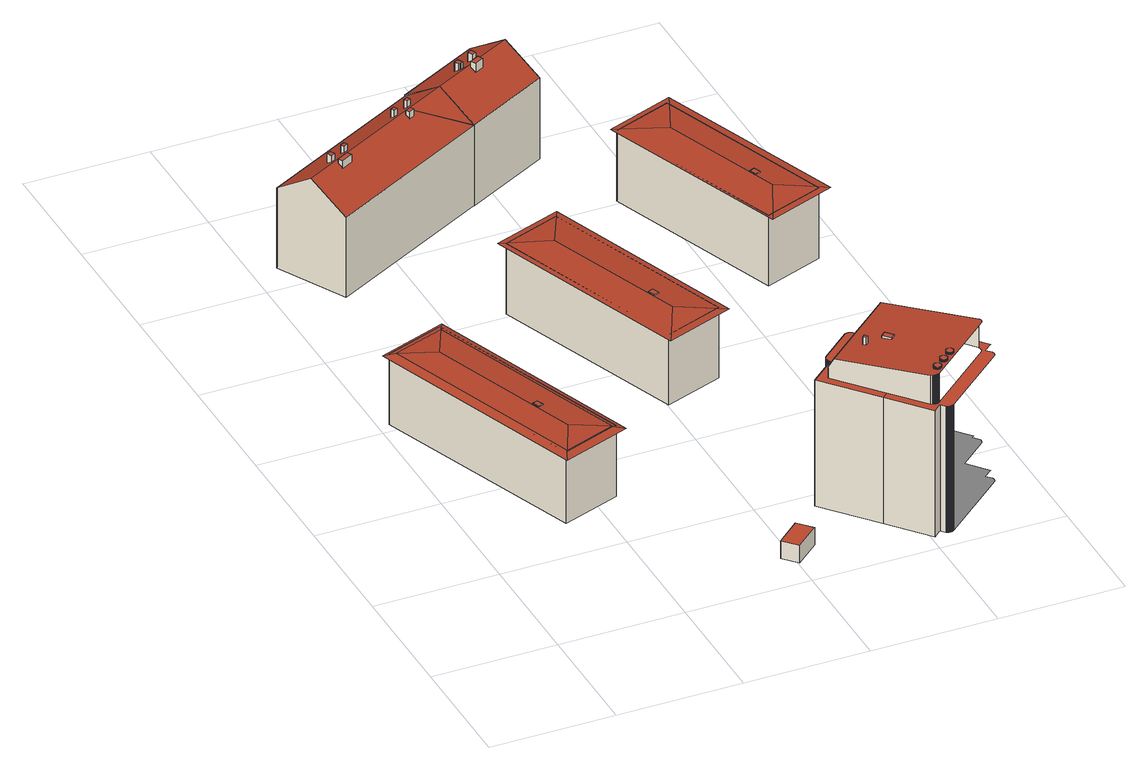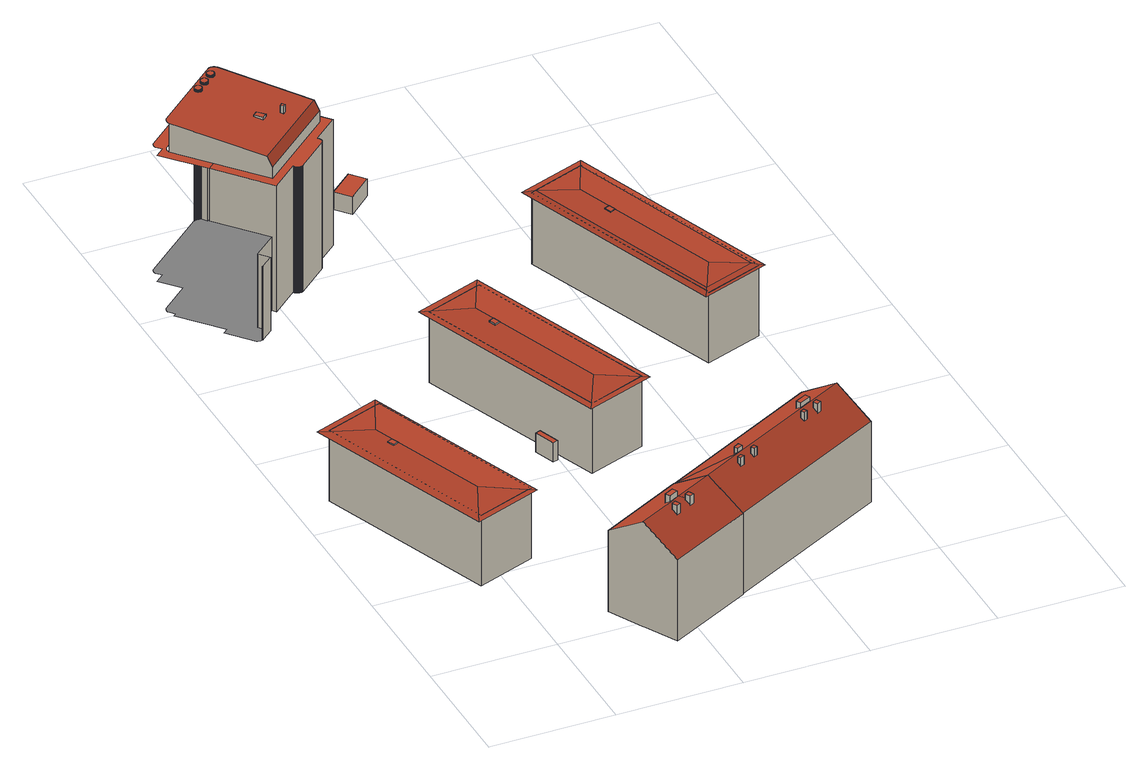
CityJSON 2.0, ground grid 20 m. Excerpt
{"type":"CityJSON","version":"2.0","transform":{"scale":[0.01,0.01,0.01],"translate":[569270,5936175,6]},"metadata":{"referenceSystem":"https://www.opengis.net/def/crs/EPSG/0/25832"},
"CityObjects":{
"building1":{"type":"Building","attributes":{"Grundfläche 2D":"360.057326","Grundhöhe NN":"7.318"},"children":["building1-1"],"geometry":[{"type":"Solid","lod":"3","boundaries":[[[[0,1,2,3,4,5]],[[6,7,8,3,2,1]],[[9,0,5,4,10,11]],[[9,11,10,8,7,6]],[[12,13,9,6]],[[13,12,1,0]],[[6,1,12]],[[13,0,9]],[[14,15,16,11,5,17]],[[15,18,19,7,16]],[[18,20,21,19]],[[20,14,17,2,21]],[[18,15,14,20]],[[2,17,5,4,3]],[[7,19,21,2,3,8]],[[5,11,10,4]],[[11,16,7,8,10]]]],"semantics":{"surfaces":[{"type":"RoofSurface"},{"type":"WallSurface"},{"type":"GroundSurface"}],"values":[[0,0,0,0,0,0,0,0,1,1,1,1,2,0,0,0,0]]}}]},
"building1-1":{"type":"BuildingInstallation","parents":["building1"],"geometry":[{"type":"MultiSurface","lod":"3","boundaries":[[[22,23,24,25]],[[26,27,25,24]],[[22,25,27,28]],[[23,22,28,29]],[[29,26,24,23]]],"semantics":{"surfaces":[{"type":"RoofSurface"},{"type":"WallSurface"}],"values":[0,1,1,1,1]}}]},
"building2":{"type":"Building","attributes":{"Grundfläche 2D":"15.486741","Grundhöhe NN":"7.815"},"geometry":[{"type":"Solid","lod":"3","boundaries":[[[[30,31,32,33]],[[34,35,33,32]],[[35,36,30,33]],[[36,37,31,30]],[[37,34,32,31]],[[37,36,35,34]]]],"semantics":{"surfaces":[{"type":"RoofSurface"},{"type":"WallSurface"},{"type":"GroundSurface"}],"values":[[0,1,1,1,1,2]]}}]},
"building3":{"type":"Building","attributes":{"Grundfläche 2D":"374.517508","Grundhöhe NN":"6.483"},"children":["building3-1","building3-2","building3-3","building3-4","building3-5","building3-6"],"geometry":[{"type":"Solid","lod":"3","boundaries":[[[[38,39,40]],[[41,39,38]],[[42,43,44,39,41]],[[45,40,39,44]],[[46,42,41,38,40,47,48]],[[43,42,46,49]],[[45,44,43,49,50]],[[40,45,50,47]],[[46,48,47,50,49]]]],"semantics":{"surfaces":[{"type":"RoofSurface"},{"type":"WallSurface"},{"type":"GroundSurface"}],"values":[[0,0,0,0,1,1,1,1,2]]}}]},
"building3-1":{"type":"BuildingInstallation","parents":["building3"],"geometry":[{"type":"MultiSurface","lod":"3","boundaries":[[[51,52,53,54]],[[54,53,55,56]],[[51,54,56,57]],[[52,51,57,58]],[[53,52,58,55]]],"semantics":{"surfaces":[{"type":"RoofSurface"},{"type":"WallSurface"}],"values":[0,1,1,1,1]}}]},
"building3-2":{"type":"BuildingInstallation","parents":["building3"],"geometry":[{"type":"MultiSurface","lod":"3","boundaries":[[[59,60,61,62]],[[62,61,63,64]],[[59,62,64,65]],[[60,59,65,66]],[[61,60,66,63]]],"semantics":{"surfaces":[{"type":"RoofSurface"},{"type":"WallSurface"}],"values":[0,1,1,1,1]}}]},
"building3-3":{"type":"BuildingInstallation","parents":["building3"],"geometry":[{"type":"MultiSurface","lod":"3","boundaries":[[[67,68,69,70]],[[70,69,71,72]],[[67,70,72,73]],[[68,67,73,74]],[[69,68,74,71]]],"semantics":{"surfaces":[{"type":"RoofSurface"},{"type":"WallSurface"}],"values":[0,1,1,1,1]}}]},
"building3-4":{"type":"BuildingInstallation","parents":["building3"],"geometry":[{"type":"MultiSurface","lod":"3","boundaries":[[[75,76,77,78]],[[79,80,78,77]],[[75,78,80,81]],[[76,75,81,82]],[[82,79,77,76]]],"semantics":{"surfaces":[{"type":"RoofSurface"},{"type":"WallSurface"}],"values":[0,1,1,1,1]}}]},
"building3-5":{"type":"BuildingInstallation","parents":["building3"],"geometry":[{"type":"MultiSurface","lod":"3","boundaries":[[[83,84,85,86]],[[86,85,87,88]],[[83,86,88,89]],[[84,83,89,90]],[[85,84,90,87]]],"semantics":{"surfaces":[{"type":"RoofSurface"},{"type":"WallSurface"}],"values":[0,1,1,1,1]}}]},
"building3-6":{"type":"BuildingInstallation","parents":["building3"],"geometry":[{"type":"MultiSurface","lod":"3","boundaries":[[[91,92,93,94]],[[94,93,95,96]],[[96,97,91,94]],[[92,91,97,98]],[[98,95,93,92]]],"semantics":{"surfaces":[{"type":"RoofSurface"},{"type":"WallSurface"}],"values":[0,1,1,1,1]}}]},
"building4":{"type":"Building","attributes":{"Grundfläche 2D":"500.309549","Grundhöhe NN":"8.068"},"children":["building4-1","building4-2","building4-3","building4-4","building4-5"],"geometry":[{"type":"MultiSurface","lod":"3","boundaries":[[[99,100,101,102]],[[103,99,102,104]],[[105,106,107,108]],[[109,105,108,110]],[[106,111,112,107]],[[113,109,110,114]],[[111,115,116,112]],[[117,113,114,118]],[[115,119,120,116]],[[121,117,118,122]],[[119,123,124,120]],[[125,121,122,126]],[[123,127,128,124]],[[129,125,126,130]],[[127,131,132,128]],[[133,129,130,134]],[[135,136,137,138,139,140]],[[131,141,142,132]],[[143,133,134,144]],[[141,145,146,142]],[[100,143,144,101]],[[145,147,148,146]],[[147,149,150,148]],[[149,151,152,150]],[[151,153,154,152]],[[153,155,156,154]],[[157,103,104,158]],[[155,159,160,156]],[[161,162,139,138]],[[163,161,138,137]],[[136,135,164,165]],[[165,164,166,167]],[[167,166,168,169]],[[169,168,170,171]],[[169,172,167]],[[171,173,169]],[[173,174,169]],[[171,170,175,173]],[[174,172,169]],[[173,175,176,174]],[[172,177,178,167]],[[179,180,181,157,158,182]],[[174,176,183,172]],[[184,185,186,187,188,189,190,191,192,193,194,195,196,197,198,199,200,201,202,203,204,205,206,159,155,153,151,149,147,145,141,131,127,123,119,115,111,106,105,109,113,117,121,125,129,133,143,100,99,103,140,139,162,207,208,209,210,211]],[[172,183,212,177]],[[177,212,213,178]],[[178,213,214,215]],[[215,216,217,178]],[[215,214,218,216]],[[216,218,219,217]],[[217,219,220,221]],[[221,222,217]],[[222,223,217]],[[221,220,224,222]],[[225,223,222,224,226,227]],[[225,228,223]],[[225,227,229,228]],[[228,229,230,231]],[[231,230,232,233]],[[233,234,231]],[[235,180,179,236]],[[233,232,237,234]],[[238,235,236,239]],[[240,238,239,241]],[[242,240,241,243]],[[244,242,243,245]],[[246,244,245,247]],[[248,246,247,249]],[[250,248,249,251]],[[252,250,251,253]],[[254,252,253,255]],[[256,254,255,257]],[[258,256,257,259]],[[260,258,259,261]],[[262,260,261,263]],[[264,262,263,265]],[[266,264,265,267]],[[268,266,267,269]],[[270,268,269,271]],[[272,270,271,273]],[[159,206,274,160]],[[206,205,275,274]],[[205,204,276,275]],[[204,203,277,276]],[[203,202,278,277]],[[202,201,279,278]],[[201,200,280,279]],[[200,199,281,280]],[[199,198,282,281]],[[198,197,283,282]],[[197,196,284,283]],[[196,195,285,284]],[[195,194,286,285]],[[194,193,287,286]],[[193,192,288,287]],[[192,191,289,288]],[[191,190,290,289]],[[190,189,291,290]],[[189,188,292,291]],[[188,187,293,292]],[[187,186,294,293]],[[186,185,295,294]],[[185,184,296,295]],[[184,211,297,296]],[[211,210,298,297]],[[210,209,299,298]],[[231,234,300,301,302,303,304,305,306,307,308,163,137,136,165,167,178,217,223,228]],[[309,310,311,312,313,314,315,316,317,318,319,320,321,322,323,324,325,326,327,328,329,330,331,332,333,334,335,336,337,273,271,269,267,265,263,261,259,257,255,253,251,249,247,245,243,241,239,236,179,182,158,104,102,101,144,134,130,126,122,118,114,110,108,107,112,116,120,124,128,132,142,146,148,150,152,154,156,160,274,275,276,277,278,279,280,281,282,283,284,285,286,287,288,289,290,291,292,293,294,295,296,297,298,299,338,339,340,341,342,343,344,345,346,347,348,349,350,351,352,353,354,355,356,357,358,359,360,361,362,363,364,365,366]],[[367,368,369,370,371,372,373,374,375,376,377,378,379,208,207,380,381,382,383,384,385,386,387,388,389,390,391,392,393,394,395,396,397,398,399,237,232,230,229,227,226,224,220,219,218,214,213,212,183,176,175,170,168,166,164,135,140,103,157,181,180,235,238,240,242,244,246,248,250,252,254,256,258,260,262,264,266,268,270,272,400,401,402,403,404,405,406]],[[299,209,208,407,408,338]],[[408,409,339,338]],[[162,161,163,308,380,207]],[[409,410,340,339]],[[410,411,341,340]],[[411,412,342,341]],[[412,413,343,342]],[[413,414,344,343]]],"semantics":{"surfaces":[{"type":"WallSurface"},{"type":"RoofSurface"},{"type":"GroundSurface"}],"values":[0,0,0,0,0,0,0,0,0,0,0,0,0,0,0,0,0,0,0,0,0,0,0,0,0,0,0,0,0,1,0,0,0,0,1,1,1,0,1,0,1,0,0,1,0,0,0,1,0,0,0,1,1,0,0,1,0,0,0,1,0,0,0,0,0,0,0,0,0,0,0,0,0,0,0,0,0,0,0,0,0,0,0,0,0,0,0,0,0,0,0,0,0,0,0,0,0,0,0,0,0,0,0,0,0,0,1,2,1,0,0,0,0,0,0,0,0]}}]},
"building4-1":{"type":"BuildingInstallation","parents":["building4"],"geometry":[{"type":"MultiSurface","lod":"3","boundaries":[[[415,416,417,418]],[[418,417,419,420]],[[415,418,420,421]],[[416,415,421,422]],[[417,416,422,419]]],"semantics":{"surfaces":[{"type":"RoofSurface"},{"type":"WallSurface"}],"values":[0,1,1,1,1]}}]},
"building4-2":{"type":"BuildingInstallation","parents":["building4"],"geometry":[{"type":"MultiSurface","lod":"3","boundaries":[[[423,424,425,426,427,428,429,430,431,432,433,434,435,436,437,438,439,440,441,442,443,444,445,446,447,448,449,450,451,452,453,454,455,456,457,458,459,460,461,462,463,464,465,466,467,468,469,470,471,472,473,474,475,476,477,478,479,480,481,482,483,484,485,486,487,488,489,490,491,492,493,494,495,496,497,498,499,500,501,502,503,504,505,506,507,508,509,510,511,512,513,514,515,516,517,518,519,520,521,522]],[[523,524,424,423]],[[524,525,425,424]],[[525,526,426,425]],[[526,527,427,426]],[[527,528,428,427]],[[528,529,429,428]],[[529,530,430,429]],[[531,532,519,518]],[[532,533,520,519]],[[533,534,521,520]],[[534,535,522,521]],[[535,523,423,522]],[[530,536,431,430]],[[536,537,432,431]],[[537,538,433,432]],[[434,433,538,539]],[[539,540,435,434]],[[540,541,436,435]],[[541,542,437,436]],[[542,543,438,437]],[[543,544,439,438]],[[544,545,440,439]],[[545,546,441,440]],[[546,547,442,441]],[[547,548,443,442]],[[548,549,444,443]],[[549,550,445,444]],[[550,551,446,445]],[[551,552,447,446]],[[552,553,448,447]],[[553,554,449,448]],[[554,555,450,449]],[[555,556,451,450]],[[556,557,452,451]],[[557,558,453,452]],[[558,559,454,453]],[[559,560,455,454]],[[560,561,456,455]],[[561,562,457,456]],[[562,563,458,457]],[[563,564,459,458]],[[564,565,460,459]],[[565,566,461,460]],[[566,567,462,461]],[[567,568,463,462]],[[568,569,464,463]],[[569,570,465,464]],[[570,571,466,465]],[[571,572,467,466]],[[572,573,468,467]],[[573,574,469,468]],[[574,575,470,469]],[[575,576,471,470]],[[576,577,472,471]],[[577,578,473,472]],[[474,473,578,579]],[[579,580,475,474]],[[580,581,476,475]],[[581,582,477,476]],[[582,583,478,477]],[[583,584,479,478]],[[584,585,480,479]],[[585,586,481,480]],[[586,587,482,481]],[[587,588,483,482]],[[588,589,484,483]],[[589,590,485,484]],[[590,591,486,485]],[[591,592,487,486]],[[592,593,488,487]],[[593,594,489,488]],[[594,595,490,489]],[[595,596,491,490]],[[596,597,492,491]],[[597,598,493,492]],[[598,599,494,493]],[[599,600,495,494]],[[600,601,496,495]],[[601,602,497,496]],[[602,603,498,497]],[[603,604,499,498]],[[604,605,500,499]],[[605,606,501,500]],[[606,607,502,501]],[[607,608,503,502]],[[608,609,504,503]],[[609,610,505,504]],[[610,611,506,505]],[[611,612,507,506]],[[612,613,508,507]],[[613,614,509,508]],[[614,615,510,509]],[[615,616,511,510]],[[616,617,512,511]],[[617,618,513,512]],[[618,619,514,513]],[[619,620,515,514]],[[620,621,516,515]],[[621,622,517,516]],[[622,531,518,517]]],"semantics":{"surfaces":[{"type":"RoofSurface"},{"type":"WallSurface"}],"values":[0,1,1,1,1,1,1,1,1,1,1,1,1,1,1,1,1,1,1,1,1,1,1,1,1,1,1,1,1,1,1,1,1,1,1,1,1,1,1,1,1,1,1,1,1,1,1,1,1,1,1,1,1,1,1,1,1,1,1,1,1,1,1,1,1,1,1,1,1,1,1,1,1,1,1,1,1,1,1,1,1,1,1,1,1,1,1,1,1,1,1,1,1,1,1,1,1,1,1,1,1]}}]},
"building4-3":{"type":"BuildingInstallation","parents":["building4"],"geometry":[{"type":"MultiSurface","lod":"3","boundaries":[[[623,624,625,626]],[[626,625,627,628]],[[628,629,623,626]],[[629,630,624,623]],[[625,624,630,627]]],"semantics":{"surfaces":[{"type":"RoofSurface"},{"type":"WallSurface"}],"values":[0,1,1,1,1]}}]},
"building4-4":{"type":"BuildingInstallation","parents":["building4"],"geometry":[{"type":"MultiSurface","lod":"3","boundaries":[[[631,632,633,634,635,636,637,638,639,640,641,642,643,644,645,646,647,648,649,650,651,652,653,654,655,656,657,658,659,660,661,662,663,664,665,666,667,668,669,670,671,672,673,674,675,676,677,678,679,680,681,682,683,684,685,686,687,688,689,690,691,692,693,694,695,696,697,698,699,700,701,702,703,704,705,706,707,708,709,710,711,712,713,714,715,716,717,718,719,720,721,722,723,724,725,726,727,728,729,730]],[[731,732,634,633]],[[732,733,635,634]],[[733,734,636,635]],[[734,735,637,636]],[[735,736,638,637]],[[736,737,639,638]],[[737,738,640,639]],[[739,740,729,728]],[[740,741,730,729]],[[741,742,631,730]],[[742,743,632,631]],[[743,731,633,632]],[[641,640,738,744]],[[744,745,642,641]],[[745,746,643,642]],[[746,747,644,643]],[[747,748,645,644]],[[748,749,646,645]],[[749,750,647,646]],[[750,751,648,647]],[[751,752,649,648]],[[752,753,650,649]],[[753,754,651,650]],[[754,755,652,651]],[[755,756,653,652]],[[756,757,654,653]],[[757,758,655,654]],[[758,759,656,655]],[[759,760,657,656]],[[760,761,658,657]],[[761,762,659,658]],[[762,763,660,659]],[[763,764,661,660]],[[764,765,662,661]],[[765,766,663,662]],[[766,767,664,663]],[[767,768,665,664]],[[768,769,666,665]],[[769,770,667,666]],[[770,771,668,667]],[[771,772,669,668]],[[772,773,670,669]],[[773,774,671,670]],[[774,775,672,671]],[[775,776,673,672]],[[776,777,674,673]],[[777,778,675,674]],[[778,779,676,675]],[[779,780,677,676]],[[780,781,678,677]],[[781,782,679,678]],[[782,783,680,679]],[[783,784,681,680]],[[784,785,682,681]],[[785,786,683,682]],[[786,787,684,683]],[[787,788,685,684]],[[788,789,686,685]],[[789,790,687,686]],[[790,791,688,687]],[[791,792,689,688]],[[792,793,690,689]],[[793,794,691,690]],[[794,795,692,691]],[[795,796,693,692]],[[694,693,796,797]],[[797,798,695,694]],[[798,799,696,695]],[[799,800,697,696]],[[800,801,698,697]],[[801,802,699,698]],[[802,803,700,699]],[[803,804,701,700]],[[804,805,702,701]],[[805,806,703,702]],[[806,807,704,703]],[[807,808,705,704]],[[808,809,706,705]],[[707,706,809,810]],[[810,811,708,707]],[[811,812,709,708]],[[812,813,710,709]],[[813,814,711,710]],[[814,815,712,711]],[[815,816,713,712]],[[816,817,714,713]],[[817,818,715,714]],[[818,819,716,715]],[[819,820,717,716]],[[820,821,718,717]],[[821,822,719,718]],[[822,823,720,719]],[[823,824,721,720]],[[824,825,722,721]],[[825,826,723,722]],[[826,827,724,723]],[[827,828,725,724]],[[726,725,828,829]],[[829,830,727,726]],[[830,739,728,727]]],"semantics":{"surfaces":[{"type":"RoofSurface"},{"type":"WallSurface"}],"values":[0,1,1,1,1,1,1,1,1,1,1,1,1,1,1,1,1,1,1,1,1,1,1,1,1,1,1,1,1,1,1,1,1,1,1,1,1,1,1,1,1,1,1,1,1,1,1,1,1,1,1,1,1,1,1,1,1,1,1,1,1,1,1,1,1,1,1,1,1,1,1,1,1,1,1,1,1,1,1,1,1,1,1,1,1,1,1,1,1,1,1,1,1,1,1,1,1,1,1,1,1]}}]},
"building4-5":{"type":"BuildingInstallation","parents":["building4"],"geometry":[{"type":"MultiSurface","lod":"3","boundaries":[[[831,832,833,834,835,836,837,838,839,840,841,842,843,844,845,846,847,848,849,850,851,852,853,854,855,856,857,858,859,860,861,862,863,864,865,866,867,868,869,870,871,872,873,874,875,876,877,878,879,880,881,882,883,884,885,886,887,888,889,890,891,892,893,894,895,896,897,898,899,900,901,902,903,904,905,906,907,908,909,910,911,912,913,914,915,916,917,918,919,920,921,922,923,924,925,926,927,928,929,930]],[[931,932,834,833]],[[932,933,835,834]],[[933,934,836,835]],[[934,935,837,836]],[[935,936,838,837]],[[839,838,936,937]],[[937,938,840,839]],[[939,940,929,928]],[[940,941,930,929]],[[941,942,831,930]],[[942,943,832,831]],[[943,931,833,832]],[[938,944,841,840]],[[944,945,842,841]],[[945,946,843,842]],[[946,947,844,843]],[[947,948,845,844]],[[948,949,846,845]],[[949,950,847,846]],[[950,951,848,847]],[[951,952,849,848]],[[952,953,850,849]],[[953,954,851,850]],[[954,955,852,851]],[[955,956,853,852]],[[956,957,854,853]],[[957,958,855,854]],[[958,959,856,855]],[[959,960,857,856]],[[960,961,858,857]],[[961,962,859,858]],[[962,963,860,859]],[[963,964,861,860]],[[964,965,862,861]],[[965,966,863,862]],[[966,967,864,863]],[[967,968,865,864]],[[968,969,866,865]],[[969,970,867,866]],[[970,971,868,867]],[[971,972,869,868]],[[972,973,870,869]],[[973,974,871,870]],[[974,975,872,871]],[[975,976,873,872]],[[976,977,874,873]],[[977,978,875,874]],[[978,979,876,875]],[[979,980,877,876]],[[980,981,878,877]],[[981,982,879,878]],[[982,983,880,879]],[[983,984,881,880]],[[984,985,882,881]],[[985,986,883,882]],[[986,987,884,883]],[[987,988,885,884]],[[988,989,886,885]],[[989,990,887,886]],[[990,991,888,887]],[[991,992,889,888]],[[992,993,890,889]],[[993,994,891,890]],[[994,995,892,891]],[[995,996,893,892]],[[996,997,894,893]],[[997,998,895,894]],[[998,999,896,895]],[[999,1000,897,896]],[[1000,1001,898,897]],[[1001,1002,899,898]],[[1002,1003,900,899]],[[901,900,1003,1004]],[[1004,1005,902,901]],[[1005,1006,903,902]],[[1006,1007,904,903]],[[1007,1008,905,904]],[[1008,1009,906,905]],[[1009,1010,907,906]],[[1010,1011,908,907]],[[1011,1012,909,908]],[[1012,1013,910,909]],[[1013,1014,911,910]],[[1014,1015,912,911]],[[1015,1016,913,912]],[[1016,1017,914,913]],[[1017,1018,915,914]],[[1018,1019,916,915]],[[1019,1020,917,916]],[[1020,1021,918,917]],[[1021,1022,919,918]],[[1022,1023,920,919]],[[1023,1024,921,920]],[[1024,1025,922,921]],[[1025,1026,923,922]],[[1026,1027,924,923]],[[1027,1028,925,924]],[[1028,1029,926,925]],[[1029,1030,927,926]],[[1030,939,928,927]]],"semantics":{"surfaces":[{"type":"RoofSurface"},{"type":"WallSurface"}],"values":[0,1,1,1,1,1,1,1,1,1,1,1,1,1,1,1,1,1,1,1,1,1,1,1,1,1,1,1,1,1,1,1,1,1,1,1,1,1,1,1,1,1,1,1,1,1,1,1,1,1,1,1,1,1,1,1,1,1,1,1,1,1,1,1,1,1,1,1,1,1,1,1,1,1,1,1,1,1,1,1,1,1,1,1,1,1,1,1,1,1,1,1,1,1,1,1,1,1,1,1,1]}}]},
"building5":{"type":"Building","attributes":{"Grundfläche 2D":"334.551259","Grundhöhe NN":"7.339"},"children":["building5-1"],"geometry":[{"type":"Solid","lod":"3","boundaries":[[[[1031,1032,1033,1034,1035,1036]],[[1034,1037,1038,1036,1035]],[[1032,1031,1039,1040,1033]],[[1039,1038,1037,1034,1033,1040]],[[1041,1042,1043,1044]],[[1045,1046,1047,1040,1032,1048]],[[1046,1049,1050,1037,1047]],[[1050,1049,1051,1052,1035]],[[1051,1045,1048,1052]],[[1053,1054,1044,1043]],[[1054,1055,1041,1044]],[[1055,1056,1042,1041]],[[1056,1053,1043,1042]],[[1049,1046,1045,1051]],[[1056,1055,1054,1053]],[[1031,1036,1035,1052,1048,1032]],[[1038,1037,1050,1035,1036]],[[1031,1032,1040,1039]],[[1040,1047,1037,1038,1039]]]],"semantics":{"surfaces":[{"type":"RoofSurface"},{"type":"WallSurface"},{"type":"GroundSurface"}],"values":[[0,0,0,0,0,1,1,1,1,1,1,1,1,2,2,0,0,0,0]]}}]},
"building5-1":{"type":"BuildingInstallation","parents":["building5"],"geometry":[{"type":"MultiSurface","lod":"3","boundaries":[[[1057,1058,1059,1060]],[[1060,1059,1061,1062]],[[1057,1060,1062,1063]],[[1063,1064,1058,1057]],[[1064,1061,1059,1058]]],"semantics":{"surfaces":[{"type":"RoofSurface"},{"type":"WallSurface"}],"values":[0,1,1,1,1]}}]},
"building6":{"type":"Building","attributes":{"Grundfläche 2D":"191.528561","Grundhöhe NN":"6.449"},"children":["building6-1","building6-2","building6-3"],"geometry":[{"type":"Solid","lod":"3","boundaries":[[[[1065,1066,1067,1068,1069,1070]],[[1071,1072,1073,1074,1066,1065,1070,1069],[1075,1076,1077,1065]],[[1075,1065,1077,1076]],[[1078,1079,1072,1071,1069,1068,1080,1081]],[[1073,1072,1079,1082]],[[1083,1067,1066,1074,1073,1082,1084]],[[1068,1067,1083,1080]],[[1082,1079,1078,1081,1080,1083,1084]]]],"semantics":{"surfaces":[{"type":"RoofSurface"},{"type":"WallSurface"},{"type":"GroundSurface"}],"values":[[0,0,0,1,1,1,1,2]]}}]},
"building6-1":{"type":"BuildingInstallation","parents":["building6"],"geometry":[{"type":"MultiSurface","lod":"3","boundaries":[[[1085,1086,1087,1088]],[[1088,1087,1089,1090]],[[1088,1090,1091,1085]],[[1086,1085,1091,1092]],[[1087,1086,1092,1089]]],"semantics":{"surfaces":[{"type":"RoofSurface"},{"type":"WallSurface"}],"values":[0,1,1,1,1]}}]},
"building6-2":{"type":"BuildingInstallation","parents":["building6"],"geometry":[{"type":"MultiSurface","lod":"3","boundaries":[[[1093,1094,1095,1096]],[[1097,1098,1096,1095]],[[1093,1096,1098,1099]],[[1099,1100,1094,1093]],[[1095,1094,1100,1097]]],"semantics":{"surfaces":[{"type":"RoofSurface"},{"type":"WallSurface"}],"values":[0,1,1,1,1]}}]},
"building6-3":{"type":"BuildingInstallation","parents":["building6"],"geometry":[{"type":"MultiSurface","lod":"3","boundaries":[[[1101,1102,1103,1104,1105,1106,1107]],[[1103,1102,1108,1109]],[[1104,1103,1109,1076]],[[1105,1104,1076,1110]],[[1106,1105,1110,1111]],[[1107,1106,1111,1077]],[[1101,1107,1077,1112]],[[1102,1101,1112,1108]]],"semantics":{"surfaces":[{"type":"RoofSurface"},{"type":"WallSurface"}],"values":[0,1,1,1,1,1,1,1]}}]},
"building7":{"type":"Building","attributes":{"Grundfläche 2D":"309.497970","Grundhöhe NN":"7.404"},"children":["building7-1"],"geometry":[{"type":"Solid","lod":"3","boundaries":[[[[1113,1114,1115,1116,1117,1118]],[[1116,1119,1120,1118,1117]],[[1114,1113,1121,1122,1115]],[[1120,1119,1116,1115,1122,1121]],[[1123,1124,1125,1119,1122,1126]],[[1125,1124,1127,1128,1117]],[[1127,1129,1130,1128]],[[1129,1123,1126,1114,1130]],[[1124,1123,1129,1127]],[[1119,1125,1117,1118,1120]],[[1128,1130,1114,1113,1118,1117]],[[1114,1126,1122,1121,1113]],[[1122,1119,1120,1121]]]],"semantics":{"surfaces":[{"type":"RoofSurface"},{"type":"WallSurface"},{"type":"GroundSurface"}],"values":[[0,0,0,0,1,1,1,1,2,0,0,0,0]]}}]},
"building7-1":{"type":"BuildingInstallation","parents":["building7"],"geometry":[{"type":"MultiSurface","lod":"3","boundaries":[[[1131,1132,1133,1134]],[[1134,1133,1135,1136]],[[1131,1134,1136,1137]],[[1137,1138,1132,1131]],[[1138,1135,1133,1132]]],"semantics":{"surfaces":[{"type":"RoofSurface"},{"type":"WallSurface"}],"values":[0,1,1,1,1]}}]}
},
"vertices":[
[1388,2700,1365],[205,5992,1365],[135,6023,1351],[27,6071,1328],[1304,2518,1328],[1381,2684,1362],[1048,6295,1365],[1078,6356,1352],[1135,6470,1328],[2231,3003,1365],[2412,2916,1328],[2240,2999,1363],[770,5741,1390],[1655,3280,1390],[1357,2676,132],[2297,3019,132],[2297,3019,1347],[1357,2676,1356],[1062,6400,132],[1062,6400,1339],[123,6057,132],[123,6057,1341],
[1545,3882,1403],[1505,3992,1403],[1423,3962,1403],[1462,3852,1403],[1423,3962,1390],[1462,3852,1390],[1545,3882,1385],[1505,3992,1385],
[4127,857,481],[3739,520,481],[3936,292,481],[4324,630,481],[3936,292,182],[4324,630,182],[4127,857,182],[3739,520,182],
[3631,10809,1427],[2686,11015,1840],[3632,10806,1425],[3340,11360,1840],[3050,11910,1425],[396,10512,1425],[686,9961,1840],[978,9407,1425],[3050,11910,48],[3632,10806,48],[3631,10809,48],[396,10512,48],[978,9407,48],
[1489,10484,1890],[1461,10538,1890],[1398,10505,1890],[1427,10451,1890],[1398,10505,1741],[1427,10451,1782],[1489,10484,1782],[1461,10538,1741],
[1396,10292,1887],[1213,10195,1887],[1253,10120,1887],[1436,10217,1887],[1253,10120,1758],[1436,10217,1758],[1396,10292,1815],[1213,10195,1815],
[2794,11171,1890],[2766,11226,1890],[2703,11193,1890],[2732,11139,1890],[2703,11193,1741],[2732,11139,1782],[2794,11171,1782],[2766,11226,1741],
[2704,10980,1887],[2612,10932,1887],[2644,10872,1887],[2735,10920,1887],[2644,10872,1769],[2735,10920,1769],[2704,10980,1814],[2612,10932,1815],
[2523,11029,1890],[2495,11083,1890],[2433,11050,1890],[2461,10996,1890],[2433,11050,1741],[2461,10996,1782],[2523,11029,1782],[2495,11083,1741],
[1226,10336,1890],[1185,10414,1890],[1122,10380,1890],[1163,10302,1890],[1122,10380,1728],[1163,10302,1787],[1226,10336,1787],[1185,10414,1728],
[4731,1507,2368],[5134,1854,2368],[5134,1854,207],[4731,1507,207],[5430,695,2368],[5430,695,207],[5105,1899,2368],[5104,1905,2368],[5104,1905,207],[5105,1899,207],[5107,1893,2368],[5107,1893,207],[5102,1912,2368],[5102,1912,207],[5110,1888,2368],[5110,1888,207],[5101,1918,2368],[5101,1918,207],[5112,1882,2368],[5112,1882,207],[5101,1924,2368],[5101,1924,207],[5116,1877,2368],[5116,1877,207],[5101,1930,2368],[5101,1930,207],[5119,1871,2368],[5119,1871,207],[5101,1936,2368],[5101,1936,207],[5123,1867,2368],[5123,1867,207],[5102,1943,2368],[5102,1943,207],[5127,1862,2368],[5127,1862,207],[5976,263,2368],[5976,263,2857],[4985,1416,2715],[4927,1483,2553],[4927,1483,2368],[5530,782,2368],[5103,1949,2368],[5103,1949,207],[5131,1857,2368],[5131,1857,207],[5104,1955,2368],[5104,1955,207],[5106,1961,2368],[5106,1961,207],[5108,1967,2368],[5108,1967,207],[5111,1972,2368],[5111,1972,207],[5114,1978,2368],[5114,1978,207],[5116,1982,2368],[5116,1982,207],[5965,73,2368],[5965,73,207],[5614,2411,2368],[5614,2411,207],[6147,2533,2553],[6147,2533,2368],[6206,2465,2715],[5998,248,2368],[5998,248,2860],[6003,244,2368],[6003,244,2860],[6009,241,2368],[6009,241,2861],[6015,238,2368],[6015,238,2861],[6034,232,2863],[6021,236,2862],[6028,234,2862],[6021,236,2368],[6028,234,2368],[6040,231,2863],[6047,230,2864],[6095,184,207],[6095,184,2368],[6087,177,2368],[6087,177,207],[6034,232,2368],[5744,2381,2368],[5740,2386,2368],[5736,2391,2368],[5731,2395,2368],[5727,2399,2368],[5722,2403,2368],[5717,2407,2368],[5711,2410,2368],[5706,2413,2368],[5700,2415,2368],[5694,2418,2368],[5688,2419,2368],[5682,2421,2368],[5676,2422,2368],[5670,2423,2368],[5664,2423,2368],[5657,2423,2368],[5651,2422,2368],[5645,2421,2368],[5639,2420,2368],[5633,2418,2368],[5627,2416,2368],[5621,2414,2368],[6751,1832,2368],[6864,1929,2368],[6173,2731,2368],[5751,2368,2368],[5747,2376,2368],[6040,231,2368],[6047,230,2368],[6053,230,2368],[6053,230,2864],[6060,230,2865],[6067,230,2865],[6060,230,2368],[6067,230,2368],[6073,231,2368],[6073,231,2865],[6080,233,2866],[6082,233,2866],[6080,233,2368],[6086,234,2866],[6082,233,2368],[6086,234,2368],[6092,236,2866],[6092,236,2368],[6098,239,2368],[6098,239,2866],[6104,242,2368],[6104,242,2866],[6110,245,2867],[6159,109,2368],[6159,109,207],[6110,245,2368],[6165,106,2368],[6165,106,207],[6171,103,2368],[6171,103,207],[6177,100,2368],[6177,100,207],[6183,97,2368],[6183,97,207],[6189,96,2368],[6189,96,207],[6196,94,2368],[6196,94,207],[6202,93,2368],[6202,93,207],[6209,92,2368],[6209,92,207],[6215,91,2368],[6215,91,207],[6222,91,2368],[6222,91,207],[6228,92,2368],[6228,92,207],[6235,93,2368],[6235,93,207],[6241,94,2368],[6241,94,207],[6248,96,2368],[6248,96,207],[6254,98,2368],[6254,98,207],[6260,100,2368],[6260,100,207],[6266,103,2368],[6266,103,207],[6274,107,2368],[6274,107,207],[5621,2414,207],[5627,2416,207],[5633,2418,207],[5639,2420,207],[5645,2421,207],[5651,2422,207],[5657,2423,207],[5664,2423,207],[5670,2423,207],[5676,2422,207],[5682,2421,207],[5688,2419,207],[5694,2418,207],[5700,2415,207],[5706,2413,207],[5711,2410,207],[5717,2407,207],[5722,2403,207],[5727,2399,207],[5731,2395,207],[5736,2391,207],[5740,2386,207],[5744,2381,207],[5747,2376,207],[5751,2368,207],[6173,2731,207],[7203,1185,2867],[7211,1199,2866],[7220,1224,2865],[7222,1237,2864],[7223,1250,2863],[7220,1270,2862],[7217,1282,2861],[7214,1288,2860],[7208,1300,2859],[7591,2041,207],[7589,2033,207],[7586,2025,207],[7584,2017,207],[7580,2010,207],[7577,2003,207],[7572,1995,207],[7569,1991,207],[7133,1616,207],[7399,1306,207],[7267,1192,207],[7331,1116,207],[7334,1111,207],[7337,1105,207],[7339,1098,207],[7340,1092,207],[7342,1086,207],[7342,1079,207],[7343,1072,207],[7343,1066,207],[7343,1059,207],[7342,1053,207],[7341,1046,207],[7339,1040,207],[7337,1034,207],[7334,1028,207],[7332,1022,207],[7329,1016,207],[7327,1013,207],[6223,2673,207],[6589,2987,207],[6458,3140,207],[6651,3306,207],[6653,3307,207],[6661,3310,207],[6669,3312,207],[6677,3314,207],[6685,3315,207],[6693,3316,207],[6701,3316,207],[6709,3316,207],[6718,3315,207],[6726,3313,207],[6734,3311,207],[6742,3309,207],[6749,3306,207],[6755,3304,207],[7087,2918,207],[7005,2847,207],[7548,2216,207],[7513,2185,207],[7590,2095,207],[7591,2090,207],[7593,2082,207],[7593,2074,207],[7593,2066,207],[7593,2057,207],[7592,2049,207],[7342,1053,2368],[7343,1059,2368],[7343,1066,2368],[7343,1072,2368],[7342,1079,2368],[7342,1086,2368],[7340,1092,2368],[7339,1098,2368],[7337,1105,2368],[7334,1111,2368],[7331,1116,2368],[7267,1192,2368],[7399,1306,2368],[7208,1300,2368],[7211,1294,2368],[7214,1288,2368],[7217,1282,2368],[7219,1276,2368],[7220,1270,2368],[7221,1263,2368],[7222,1257,2368],[7223,1250,2368],[7223,1243,2368],[7222,1237,2368],[7222,1230,2368],[7220,1224,2368],[7219,1217,2368],[7217,1211,2368],[7214,1205,2368],[7211,1199,2368],[7208,1193,2368],[7205,1188,2368],[7203,1185,2368],[7327,1013,2368],[7329,1016,2368],[7332,1022,2368],[7334,1028,2368],[7337,1034,2368],[7339,1040,2368],[7341,1046,2368],[6864,1929,1468],[6223,2673,1468],[6589,2987,1468],[6458,3140,1468],[6651,3306,1468],[6653,3307,1468],[6661,3310,1468],[6669,3312,1468],
[5543,1587,2870],[5505,1554,2870],[5538,1515,2870],[5577,1548,2870],[5538,1515,2742],[5577,1548,2742],[5543,1587,2737],[5505,1554,2737],
[6196,365,2895],[6199,368,2895],[6202,371,2895],[6204,374,2895],[6206,376,2895],[6208,380,2895],[6210,383,2895],[6212,386,2895],[6213,390,2895],[6214,393,2895],[6215,397,2895],[6216,400,2895],[6217,404,2895],[6217,408,2895],[6217,412,2895],[6217,415,2895],[6216,419,2895],[6216,423,2895],[6215,426,2895],[6214,430,2895],[6212,433,2895],[6211,437,2895],[6209,440,2895],[6207,443,2895],[6205,446,2895],[6203,449,2895],[6200,452,2895],[6197,455,2895],[6194,457,2895],[6191,459,2895],[6188,461,2895],[6185,463,2895],[6182,465,2895],[6178,466,2895],[6175,467,2895],[6171,468,2895],[6167,469,2895],[6164,470,2895],[6160,470,2895],[6156,470,2895],[6152,470,2895],[6149,469,2895],[6145,469,2895],[6141,468,2895],[6138,467,2895],[6134,465,2895],[6131,464,2895],[6128,462,2895],[6124,460,2895],[6121,458,2895],[6119,455,2895],[6116,453,2895],[6113,450,2895],[6111,447,2895],[6109,444,2895],[6106,441,2895],[6105,438,2895],[6103,435,2895],[6102,431,2895],[6101,428,2895],[6099,424,2895],[6099,420,2895],[6098,417,2895],[6098,413,2895],[6098,409,2895],[6098,405,2895],[6099,402,2895],[6099,398,2895],[6100,394,2895],[6101,391,2895],[6103,387,2895],[6104,384,2895],[6106,381,2895],[6108,378,2895],[6110,375,2895],[6112,372,2895],[6115,369,2895],[6118,366,2895],[6120,364,2895],[6123,362,2895],[6127,359,2895],[6130,358,2895],[6133,356,2895],[6137,355,2895],[6140,354,2895],[6144,353,2895],[6147,352,2895],[6151,351,2895],[6155,351,2895],[6159,351,2895],[6162,351,2895],[6166,352,2895],[6170,352,2895],[6173,353,2895],[6177,354,2895],[6181,356,2895],[6184,357,2895],[6187,359,2895],[6190,361,2895],[6193,363,2895],[6196,365,2863],[6199,368,2863],[6202,371,2863],[6204,374,2863],[6206,376,2863],[6208,380,2863],[6210,383,2863],[6212,386,2863],[6181,356,2863],[6184,357,2863],[6187,359,2863],[6190,361,2863],[6193,363,2863],[6213,390,2863],[6214,393,2862],[6215,397,2862],[6216,400,2862],[6217,404,2862],[6217,408,2862],[6217,412,2861],[6217,415,2861],[6216,419,2861],[6216,423,2860],[6215,426,2860],[6214,430,2860],[6212,433,2860],[6211,437,2859],[6209,440,2859],[6207,443,2858],[6205,446,2858],[6203,449,2858],[6200,452,2857],[6197,455,2857],[6194,457,2857],[6191,459,2856],[6188,461,2856],[6185,463,2856],[6182,465,2855],[6178,466,2855],[6175,467,2855],[6171,468,2854],[6167,469,2854],[6164,470,2854],[6160,470,2854],[6156,470,2853],[6152,470,2853],[6149,469,2853],[6145,469,2853],[6141,468,2853],[6138,467,2853],[6134,465,2852],[6131,464,2852],[6128,462,2852],[6124,460,2852],[6121,458,2852],[6119,455,2852],[6116,453,2852],[6113,450,2852],[6111,447,2852],[6109,444,2852],[6106,441,2852],[6105,438,2853],[6103,435,2853],[6102,431,2853],[6101,428,2853],[6099,424,2853],[6099,420,2853],[6098,417,2854],[6098,413,2854],[6098,409,2854],[6098,405,2854],[6099,402,2855],[6099,398,2855],[6100,394,2855],[6101,391,2856],[6103,387,2856],[6104,384,2856],[6106,381,2857],[6108,378,2857],[6110,375,2857],[6112,372,2858],[6115,369,2858],[6118,366,2858],[6120,364,2859],[6123,362,2859],[6127,359,2860],[6130,358,2860],[6133,356,2860],[6137,355,2860],[6140,354,2861],[6144,353,2861],[6147,352,2861],[6151,351,2862],[6155,351,2862],[6159,351,2862],[6162,351,2862],[6166,352,2862],[6170,352,2863],[6173,353,2863],[6177,354,2863],
[5986,1519,2795],[5887,1634,2795],[5813,1570,2795],[5912,1455,2795],[5813,1570,2755],[5912,1455,2769],[5986,1519,2769],[5887,1634,2755],
[6349,497,2895],[6352,500,2895],[6355,502,2895],[6358,505,2895],[6360,507,2895],[6363,510,2895],[6365,513,2895],[6367,516,2895],[6369,520,2895],[6370,523,2895],[6372,526,2895],[6373,530,2895],[6374,533,2895],[6375,537,2895],[6375,541,2895],[6376,545,2895],[6376,548,2895],[6375,552,2895],[6375,556,2895],[6374,559,2895],[6373,563,2895],[6372,567,2895],[6371,570,2895],[6369,574,2895],[6368,577,2895],[6366,580,2895],[6364,583,2895],[6361,586,2895],[6359,589,2895],[6356,591,2895],[6353,594,2895],[6350,596,2895],[6347,598,2895],[6344,600,2895],[6340,601,2895],[6337,603,2895],[6333,604,2895],[6330,605,2895],[6326,606,2895],[6322,606,2895],[6319,607,2895],[6315,607,2895],[6311,606,2895],[6307,606,2895],[6304,605,2895],[6300,604,2895],[6297,603,2895],[6293,602,2895],[6290,600,2895],[6286,599,2895],[6283,597,2895],[6280,595,2895],[6277,592,2895],[6274,590,2895],[6272,587,2895],[6269,584,2895],[6267,581,2895],[6265,578,2895],[6263,575,2895],[6262,571,2895],[6260,568,2895],[6259,564,2895],[6258,561,2895],[6257,557,2895],[6257,553,2895],[6257,550,2895],[6257,546,2895],[6257,542,2895],[6257,538,2895],[6258,535,2895],[6259,531,2895],[6260,528,2895],[6261,524,2895],[6263,521,2895],[6265,517,2895],[6267,514,2895],[6269,511,2895],[6271,508,2895],[6274,505,2895],[6276,503,2895],[6279,500,2895],[6282,498,2895],[6285,496,2895],[6289,494,2895],[6292,493,2895],[6295,491,2895],[6299,490,2895],[6303,489,2895],[6306,488,2895],[6310,488,2895],[6314,488,2895],[6317,488,2895],[6321,488,2895],[6325,488,2895],[6329,489,2895],[6332,490,2895],[6336,491,2895],[6339,492,2895],[6343,494,2895],[6346,496,2895],[6355,502,2863],[6358,505,2863],[6360,507,2863],[6363,510,2863],[6365,513,2863],[6367,516,2863],[6369,520,2863],[6370,523,2863],[6339,492,2863],[6343,494,2863],[6346,496,2863],[6349,497,2863],[6352,500,2863],[6372,526,2863],[6373,530,2862],[6374,533,2862],[6375,537,2862],[6375,541,2862],[6376,545,2862],[6376,548,2861],[6375,552,2861],[6375,556,2861],[6374,559,2860],[6373,563,2860],[6372,567,2860],[6371,570,2860],[6369,574,2859],[6368,577,2859],[6366,580,2858],[6364,583,2858],[6361,586,2858],[6359,589,2857],[6356,591,2857],[6353,594,2857],[6350,596,2856],[6347,598,2856],[6344,600,2856],[6340,601,2855],[6337,603,2855],[6333,604,2855],[6330,605,2854],[6326,606,2854],[6322,606,2854],[6319,607,2854],[6315,607,2853],[6311,606,2853],[6307,606,2853],[6304,605,2853],[6300,604,2853],[6297,603,2853],[6293,602,2852],[6290,600,2852],[6286,599,2852],[6283,597,2852],[6280,595,2852],[6277,592,2852],[6274,590,2852],[6272,587,2852],[6269,584,2852],[6267,581,2852],[6265,578,2852],[6263,575,2853],[6262,571,2853],[6260,568,2853],[6259,564,2853],[6258,561,2853],[6257,557,2853],[6257,553,2854],[6257,550,2854],[6257,546,2854],[6257,542,2854],[6257,538,2855],[6258,535,2855],[6259,531,2855],[6260,528,2856],[6261,524,2856],[6263,521,2856],[6265,517,2857],[6267,514,2857],[6269,511,2857],[6271,508,2858],[6274,505,2858],[6276,503,2858],[6279,500,2859],[6282,498,2859],[6285,496,2860],[6289,494,2860],[6292,493,2860],[6295,491,2860],[6299,490,2861],[6303,489,2861],[6306,488,2861],[6310,488,2862],[6314,488,2862],[6317,488,2862],[6321,488,2862],[6325,488,2862],[6329,489,2863],[6332,490,2863],[6336,491,2863],
[6505,632,2895],[6508,634,2895],[6511,637,2895],[6514,639,2895],[6517,642,2895],[6519,645,2895],[6521,648,2895],[6523,651,2895],[6525,654,2895],[6527,657,2895],[6528,661,2895],[6529,664,2895],[6530,668,2895],[6531,672,2895],[6532,675,2895],[6532,679,2895],[6532,683,2895],[6532,687,2895],[6531,690,2895],[6531,694,2895],[6530,697,2895],[6529,701,2895],[6527,705,2895],[6526,708,2895],[6524,711,2895],[6522,714,2895],[6520,717,2895],[6518,720,2895],[6515,723,2895],[6512,726,2895],[6509,728,2895],[6506,730,2895],[6503,732,2895],[6500,734,2895],[6497,736,2895],[6493,737,2895],[6490,738,2895],[6486,739,2895],[6482,740,2895],[6479,741,2895],[6475,741,2895],[6471,741,2895],[6468,741,2895],[6464,740,2895],[6460,740,2895],[6456,739,2895],[6453,738,2895],[6449,736,2895],[6446,735,2895],[6443,733,2895],[6440,731,2895],[6436,729,2895],[6434,727,2895],[6431,724,2895],[6428,721,2895],[6426,718,2895],[6424,716,2895],[6421,712,2895],[6420,709,2895],[6418,706,2895],[6417,702,2895],[6416,699,2895],[6415,695,2895],[6414,692,2895],[6413,688,2895],[6413,684,2895],[6413,680,2895],[6413,677,2895],[6414,673,2895],[6414,669,2895],[6415,666,2895],[6416,662,2895],[6418,658,2895],[6419,655,2895],[6421,652,2895],[6423,649,2895],[6425,646,2895],[6427,643,2895],[6430,640,2895],[6433,637,2895],[6435,635,2895],[6439,633,2895],[6442,631,2895],[6445,629,2895],[6448,627,2895],[6452,626,2895],[6455,625,2895],[6459,624,2895],[6462,623,2895],[6466,622,2895],[6470,622,2895],[6474,622,2895],[6477,622,2895],[6481,623,2895],[6485,623,2895],[6489,624,2895],[6492,625,2895],[6495,627,2895],[6499,628,2895],[6502,630,2895],[6511,637,2863],[6514,639,2863],[6517,642,2863],[6519,645,2863],[6521,648,2863],[6523,651,2863],[6525,654,2863],[6527,657,2863],[6495,627,2863],[6499,628,2863],[6502,630,2863],[6505,632,2863],[6508,634,2863],[6528,661,2863],[6529,664,2862],[6530,668,2862],[6531,672,2862],[6532,675,2862],[6532,679,2862],[6532,683,2861],[6532,687,2861],[6531,690,2861],[6531,694,2860],[6530,697,2860],[6529,701,2860],[6527,705,2860],[6526,708,2859],[6524,711,2859],[6522,714,2858],[6520,717,2858],[6518,720,2858],[6515,723,2857],[6512,726,2857],[6509,728,2857],[6506,730,2856],[6503,732,2856],[6500,734,2856],[6497,736,2855],[6493,737,2855],[6490,738,2855],[6486,739,2854],[6482,740,2854],[6479,741,2854],[6475,741,2854],[6471,741,2853],[6468,741,2853],[6464,740,2853],[6460,740,2853],[6456,739,2853],[6453,738,2853],[6449,736,2852],[6446,735,2852],[6443,733,2852],[6440,731,2852],[6436,729,2852],[6434,727,2852],[6431,724,2852],[6428,721,2852],[6426,718,2852],[6424,716,2852],[6421,712,2852],[6420,709,2853],[6418,706,2853],[6417,702,2853],[6416,699,2853],[6415,695,2853],[6414,692,2853],[6413,688,2854],[6413,684,2854],[6413,680,2854],[6413,677,2854],[6414,673,2855],[6414,669,2855],[6415,666,2855],[6416,662,2856],[6418,658,2856],[6419,655,2856],[6421,652,2857],[6423,649,2857],[6425,646,2857],[6427,643,2858],[6430,640,2858],[6433,637,2858],[6435,635,2859],[6439,633,2859],[6442,631,2860],[6445,629,2860],[6448,627,2860],[6452,626,2860],[6455,625,2861],[6459,624,2861],[6462,623,2861],[6466,622,2862],[6470,622,2862],[6474,622,2862],[6477,622,2862],[6481,623,2862],[6485,623,2863],[6489,624,2863],[6492,625,2863],
[3929,4709,1331],[4007,4866,1342],[4286,5431,1381],[3466,7692,1381],[2847,7967,1339],[2727,8021,1331],[3772,8300,1339],[3834,8422,1331],[5036,5111,1331],[4871,5182,1342],[4274,7467,462],[4151,7806,462],[4068,7776,462],[4191,7438,462],[3964,4851,134],[4904,5193,134],[4904,5193,1339],[3964,4851,1338],[3770,8304,134],[3770,8304,1339],[2830,7961,134],[2830,7961,1338],[4068,7776,134],[4191,7438,134],[4274,7467,134],[4151,7806,134],
[4254,5829,1397],[4212,5944,1397],[4127,5913,1397],[4169,5798,1397],[4127,5913,1380],[4169,5798,1380],[4254,5829,1372],[4212,5944,1372],
[3950,11681,1837],[3340,11360,1837],[3631,10809,1434],[4985,11522,1434],[4694,12073,1837],[4102,11761,1837],[4692,12077,1834],[4401,12629,1434],[3047,11916,1434],[3050,11910,1438],[3829,11712,1784],[3798,11721,1769],[3830,11712,1784],[4692,12077,45],[4401,12629,45],[4985,11522,45],[4694,12073,45],[3047,11916,45],[3631,10809,45],[3050,11910,45],
[4083,11845,1887],[4146,11879,1887],[4103,11961,1887],[4040,11927,1887],[4103,11961,1724],[4040,11927,1724],[4083,11845,1784],[4146,11879,1784],
[4156,11658,1915],[4113,11739,1915],[3962,11659,1915],[4004,11579,1915],[3962,11659,1821],[4004,11579,1762],[4156,11658,1762],[4113,11739,1821],
[3872,11734,1887],[3829,11816,1887],[3765,11782,1887],[3798,11721,1887],[3798,11720,1887],[3808,11701,1887],[3830,11712,1887],[3829,11816,1724],[3765,11782,1724],[3798,11720,1770],[3808,11701,1784],[3872,11734,1784],
[6551,6938,1340],[6613,7077,1349],[6894,7700,1387],[6175,9644,1387],[5527,9962,1348],[5412,10018,1340],[6437,10247,1351],[6514,10426,1340],[7653,7346,1340],[7469,7432,1352],[7482,7395,140],[6421,10289,140],[6421,10289,1348],[7482,7395,1349],[5478,9944,140],[5478,9944,1343],[6540,7050,140],[6540,7050,1343],
[6871,8060,1397],[6829,8174,1397],[6745,8143,1397],[6787,8029,1397],[6745,8143,1386],[6787,8029,1386],[6871,8060,1379],[6829,8174,1379]
]}
